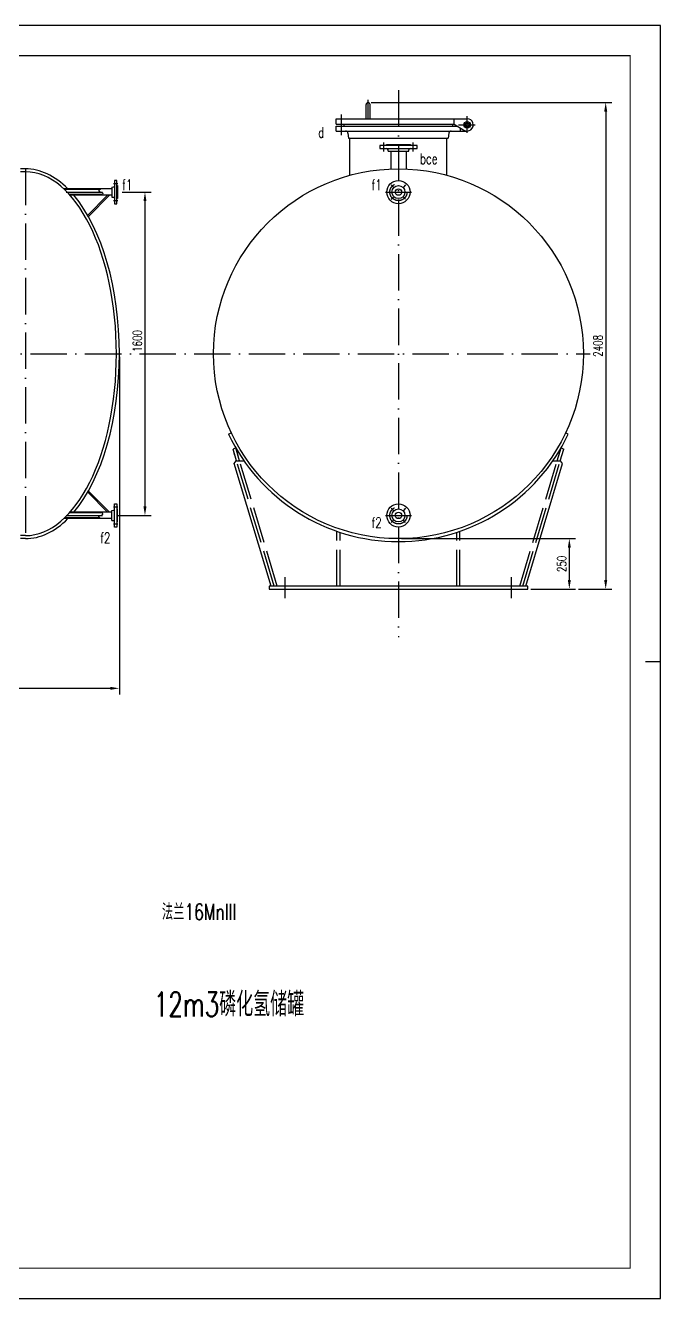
# Model space of a CAD drawing. Extents: x -7662 to 1248, y 407 to 6707.
# Drawn here: x -1895 to 1248, y 407 to 6707 of the extents above; entities that cross this region are included whole.
import ezdxf
from ezdxf.enums import TextEntityAlignment as Align

# ---------------------------------------------------------------- set-up
doc = ezdxf.new("R2010")
doc.units = 0
doc.header["$LTSCALE"] = 15
doc.linetypes.add('ACAD_ISO02W100', pattern=[15, 12, -3])
doc.linetypes.add('ACAD_ISO10W100', pattern=[18, 12, -3, 0, -3])
for name, color, linetype in [('K1', 4, 'Continuous'), ('RENK', 7, 'Continuous'), ('tank', 1, 'Continuous'), ('tankx', 2, 'ACAD_ISO10W100'), ('tanky', 7, 'Continuous'), ('xuxian', 7, 'ACAD_ISO02W100')]:
    doc.layers.add(name, color=color, linetype=linetype)
doc.styles.add('hzfs', font='simplex.shx', dxfattribs={"width": 0.7, "bigfont": 'hzfs.shx'})
doc.dimstyles.new('PVCAD$0', dxfattribs={"dimscale": 15, "dimtxt": 3, "dimasz": 3, "dimexe": 2, "dimexo": 1, "dimgap": 1, "dimtad": 1, "dimdec": 0, "dimzin": 0, "dimdsep": 46, "dimtxsty": 'hzfs', "dimcen": 2.5, "dimclrd": 4, "dimclre": 4, "dimadec": 0, "dimazin": 0, "dimtfac": 1, "dimtmove": 0, "dimatfit": 0, "dimfxl": 1, "dimarcsym": 0})

# ---------------------------------------------------------------- blocks, each defined once
blk = doc.blocks.new('*D50')
at = {"color": 4, "lineweight": -2}
for p, q in [((-6809.5, 5067.1), (-6809.5, 3396.3)), ((-1429.5, 5067.1), (-1429.5, 3396.3)), ((-6764.5, 3426.3), (-1474.5, 3426.3))]:
    blk.add_line(p, q, dxfattribs=at)
at = {"color": 4}
for points in [[(-6764.5, 3433.8), (-6764.5, 3418.8), (-6809.5, 3426.3)], [(-1474.5, 3433.8), (-1474.5, 3418.8), (-1429.5, 3426.3)]]:
    blk.add_solid(points, dxfattribs=at)
at = {"layer": 'Defpoints', "color": 0}
for p in [(-6809.5, 5082.1), (-1429.5, 5082.1), (-1429.5, 3426.3)]:
    blk.add_point(p, dxfattribs=at)
at = {"color": 0, "insert": (-4119.5, 3463.8), "char_height": 45, "attachment_point": 5, "style": 'hzfs'}
blk.add_mtext('5380', dxfattribs=at)
blk = doc.blocks.new('*D57')
at = {"color": 4, "lineweight": -2}
for p, q in [((-1415.2, 5882.1), (-1273.1, 5882.1)), ((-1303.1, 5837.1), (-1303.1, 4327.1)), ((-1438.6, 4282.1), (-1273.1, 4282.1))]:
    blk.add_line(p, q, dxfattribs=at)
at = {"color": 4}
for points in [[(-1310.6, 5837.1), (-1295.6, 5837.1), (-1303.1, 5882.1)], [(-1310.6, 4327.1), (-1295.6, 4327.1), (-1303.1, 4282.1)]]:
    blk.add_solid(points, dxfattribs=at)
at = {"layer": 'Defpoints', "color": 0}
for p in [(-1430.2, 5882.1), (-1453.6, 4282.1), (-1303.1, 4282.1)]:
    blk.add_point(p, dxfattribs=at)
at = {"color": 0, "insert": (-1340.6, 5145.3), "char_height": 45, "attachment_point": 5, "rotation": 90, "style": 'hzfs'}
blk.add_mtext('1600', dxfattribs=at)
blk = doc.blocks.new('*D59')
at = {"color": 4, "lineweight": -2}
for p, q in [((-33.9, 4167.1), (826.8, 4167.1)), ((796.8, 4122.1), (796.8, 3962.1)), ((606.1, 3917.1), (826.8, 3917.1))]:
    blk.add_line(p, q, dxfattribs=at)
at = {"color": 4}
for points in [[(789.3, 4122.1), (804.3, 4122.1), (796.8, 4167.1)], [(789.3, 3962.1), (804.3, 3962.1), (796.8, 3917.1)]]:
    blk.add_solid(points, dxfattribs=at)
at = {"layer": 'Defpoints', "color": 0}
for p in [(-48.9, 4167.1), (591.1, 3917.1), (796.8, 3917.1)]:
    blk.add_point(p, dxfattribs=at)
at = {"color": 0, "insert": (759.3, 4042.1), "char_height": 45, "attachment_point": 5, "rotation": 90, "style": 'hzfs'}
blk.add_mtext('250', dxfattribs=at)
blk = doc.blocks.new('*D60')
at = {"color": 4, "lineweight": -2}
for p, q in [((-183.9, 6325.1), (1006.7, 6325.1)), ((976.7, 6280.1), (976.7, 3962.1)), ((841.8, 3917.1), (1006.7, 3917.1))]:
    blk.add_line(p, q, dxfattribs=at)
at = {"color": 4}
for points in [[(969.2, 6280.1), (984.2, 6280.1), (976.7, 6325.1)], [(969.2, 3962.1), (984.2, 3962.1), (976.7, 3917.1)]]:
    blk.add_solid(points, dxfattribs=at)
at = {"layer": 'Defpoints', "color": 0}
for p in [(-198.9, 6325.1), (826.8, 3917.1), (976.7, 3917.1)]:
    blk.add_point(p, dxfattribs=at)
at = {"color": 0, "insert": (939.2, 5121.1), "char_height": 45, "attachment_point": 5, "rotation": 90, "style": 'hzfs'}
blk.add_mtext('2408', dxfattribs=at)

msp = doc.modelspace()

# ---------------------------------------------------------------- linework, layer by layer
for p, q in [((1248.1, 6706.6), (-7661.9, 6706.6)), ((1248.1, 406.6), (1248.1, 6706.6)), ((1248.1, 3556.6), (1173.1, 3556.6)), ((-7661.9, 406.6), (1248.1, 406.6))]:
    msp.add_line(p, q)
at = {"color": 1, "linetype": 'Continuous'}
for p, q in [((227.4, 6218.6), (227.4, 6245.1)), ((227.4, 6218.6), (274.9, 6188.8)), ((-298.6, 6173.6), (-295.6, 6149.1)), ((200.8, 6173.6), (197.8, 6149.1))]:
    msp.add_line(p, q, dxfattribs=at)
at = {"color": 1}
for radius in [15.5, 10]:
    msp.add_circle((291.1, 6214.6), radius, dxfattribs=at)
at = {"color": 1, "linetype": 'Continuous'}
for centre, radius, start, end in [((291.1, 6214.6), 30.5, 237.87103, 90), ((-310.5, 6172.1), 12, 7, 90), ((212.7, 6172.1), 12, 90, 173)]:
    msp.add_arc(centre, radius, start, end, dxfattribs=at)
at = {"layer": 'K1', "const_width": 6}
msp.add_lwpolyline([(1098.1, 556.6), (1098.1, 6556.6), (-7286.9, 6556.6), (-7286.9, 556.6)], close=True, dxfattribs=at)
at = {"layer": 'RENK', "color": 1, "linetype": 'Continuous'}
for p, q in [((-208.9, 6245.1), (-208.9, 6315.1)), ((-188.9, 6245.1), (-188.9, 6315.1)), ((-356.4, 6245.1), (291.1, 6245.1)), ((-356.4, 6218.6), (-356.4, 6245.1)), ((-356.4, 6218.6), (227.4, 6218.6)), ((-356.4, 6208.6), (243.3, 6208.6)), ((-356.4, 6184.1), (-356.4, 6208.6)), ((-356.4, 6184.1), (291.1, 6184.1)), ((-318.1, 6208.6), (-318.1, 6218.6)), ((220.3, 6208.6), (220.3, 6218.6)), ((258.6, 6184.1), (258.6, 6199)), ((-295.6, 6149.1), (197.8, 6149.1)), ((-288.9, 5965.1), (-288.9, 6149.1)), ((191.1, 5965.1), (191.1, 6149.1))]:
    msp.add_line(p, q, dxfattribs=at)
msp.add_arc((-198.9, 6315.1), 10, 0, 180, dxfattribs=at)
at = {"layer": 'tank'}
for p, q in [((43.6, 6113.1), (-141.4, 6113.1)), ((-141.4, 6113.1), (-141.4, 6097.1)), ((-107.9, 6113.1), (-107.9, 6117.1)), ((-107.9, 6117.1), (10.1, 6117.1)), ((10.1, 6117.1), (10.1, 6113.1)), ((43.6, 6097.1), (43.6, 6113.1)), ((-141.4, 6097.1), (43.6, 6097.1)), ((-99.8, 6085.1), (-100.4, 6091.7)), ((-99.8, 6085.1), (2, 6085.1)), ((-86.9, 6085.1), (-86.9, 5996.3)), ((-10.9, 6085.1), (-10.9, 5996.3)), ((2, 6085.1), (2.6, 6091.7)), ((-1894.5, 5997.1), (-1919.5, 5997.1)), ((-1894.5, 5982.1), (-1919.5, 5982.1)), ((-1454.4, 5939.6), (-1454.4, 5824.6)), ((-1442.4, 5939.6), (-1454.4, 5939.6)), ((-1442.4, 5824.6), (-1442.4, 5939.6)), ((-1466.4, 5898.1), (-1704.7, 5898.1)), ((-1526.1, 5894.6), (-1701, 5894.6)), ((-1516.6, 5869.6), (-1676.7, 5869.6)), ((-1466.4, 5866.1), (-1673.5, 5866.1)), ((-1586.7, 5768), (-1488.6, 5866.1)), ((-1583, 5761.5), (-1478.4, 5866.1)), ((-1466.4, 5907.1), (-1458, 5907.8)), ((-1466.4, 5907.1), (-1466.4, 5857.2)), ((-1442.4, 5914.6), (-1438.4, 5914.6)), ((-1438.4, 5914.6), (-1438.4, 5849.6)), ((-1466.4, 5857.2), (-1458, 5856.5)), ((-1454.4, 5824.6), (-1442.4, 5824.6)), ((-1438.4, 5849.6), (-1442.4, 5849.6)), ((-889.6, 4684.5), (-876.1, 4690.9)), ((791.8, 4684.5), (778.3, 4690.9)), ((-854.3, 4617.1), (-867.3, 4609.6)), ((-850, 4552.1), (-867.3, 4609.6)), ((-834.8, 4552.1), (-854.3, 4617.1)), ((737, 4552.1), (756.5, 4617.1)), ((752.2, 4552.1), (769.5, 4609.6)), ((756.5, 4617.1), (769.5, 4609.6)), ((-861.4, 4539.2), (-851.8, 4552.1)), ((-678.9, 3932.1), (-861.4, 4539.2)), ((-851.8, 4552.1), (-813.1, 4552.1)), ((581.1, 3932.1), (763.6, 4539.2)), ((715.3, 4552.1), (753.9, 4552.1)), ((763.6, 4539.2), (753.9, 4552.1)), ((-1586.7, 4396.3), (-1488.6, 4298.1)), ((-1583, 4402.8), (-1478.4, 4298.1)), ((-1516.6, 4294.6), (-1676.7, 4294.6)), ((-1466.4, 4298.1), (-1673.5, 4298.1)), ((-1466.4, 4307.1), (-1458, 4307.8)), ((-1466.4, 4257.2), (-1466.4, 4307.1)), ((-1454.4, 4224.6), (-1454.4, 4339.6)), ((-1454.4, 4339.6), (-1442.4, 4339.6)), ((-1442.4, 4339.6), (-1442.4, 4224.6)), ((-1438.4, 4314.6), (-1442.4, 4314.6)), ((-1438.4, 4249.6), (-1438.4, 4314.6)), ((-1466.4, 4266.1), (-1704.7, 4266.1)), ((-1526.1, 4269.6), (-1701, 4269.6)), ((-1466.4, 4257.2), (-1458, 4256.5)), ((-1442.4, 4224.6), (-1454.4, 4224.6)), ((-1442.4, 4249.6), (-1438.4, 4249.6)), ((-1894.5, 4182.1), (-1919.5, 4182.1)), ((-1894.5, 4167.1), (-1919.5, 4167.1))]:
    msp.add_line(p, q, dxfattribs=at)
msp.add_lwpolyline([(-688.9, 3917.1), (591.1, 3917.1), (591.1, 3932.1), (-688.9, 3932.1), (-688.9, 3917.1)], dxfattribs=at)
for centre, radius in [((-48.9, 5082.1), 915), ((-48.9, 5882.1), 57.5), ((-48.9, 5882.1), 32.5), ((-48.9, 5882.1), 16), ((-48.9, 4282.1), 57.5), ((-48.9, 4282.1), 32.5), ((-48.9, 4282.1), 16)]:
    msp.add_circle(centre, radius, dxfattribs=at)
for centre, radius, start, end in [((-106.4, 6091.1), 6, 5.14276, 90), ((8.6, 6091.1), 6, 90, 174.85724), ((-1458.4, 5911.8), 4, 275.14276, 0), ((-1458.4, 5852.5), 4, 0, 84.85724), ((-48.9, 5082.1), 930, 205.31122, 334.68878), ((-1458.4, 4311.8), 4, 275.14276, 0), ((-1458.4, 4252.5), 4, 0, 84.85724)]:
    msp.add_arc(centre, radius, start, end, dxfattribs=at)
for major_axis, ratio, start_param, end_param in [((0, 915), 0.508197, 5.813704, 6.283185), ((0, 900), 0.5, 3.141593, 6.283185), ((0, 915), 0.508197, 3.683298, 5.74148), ((0, 915), 0.508197, 3.141593, 3.611074)]:
    msp.add_ellipse((-1894.5, 5082.1), major_axis=major_axis, ratio=ratio, start_param=start_param, end_param=end_param, dxfattribs=at)
at = {"layer": 'tankx'}
for p, q in [((-48.9, 6385.7), (-48.9, 3679.2)), ((-198.9, 6245.1), (-198.9, 6337.8)), ((-331.4, 6164.2), (-331.4, 6265.5)), ((291.1, 6175.4), (291.1, 6258.5)), ((249, 6214.6), (330.9, 6214.6)), ((-121.4, 6082.1), (-121.4, 6128.1)), ((23.6, 6082.1), (23.6, 6128.1)), ((-1894.5, 5997.1), (-1894.5, 4167.1)), ((-1459.4, 5924.6), (-1437.4, 5924.6)), ((-1693.4, 5882.1), (-1430.2, 5882.1)), ((-113.7, 5882.1), (15.9, 5882.1)), ((-84.6, 5917.8), (-73.3, 5906.5)), ((-13.2, 5917.8), (-24.5, 5906.5)), ((-1459.4, 5839.6), (-1437.4, 5839.6)), ((-84.6, 5846.4), (-73.3, 5857.7)), ((-13.2, 5846.4), (-24.5, 5857.7)), ((-7002.1, 5082.1), (900, 5082.1)), ((-1459.4, 4324.6), (-1437.4, 4324.6)), ((-84.6, 4317.8), (-73.3, 4306.5)), ((-13.2, 4317.8), (-24.5, 4306.5)), ((-1693.4, 4282.1), (-1453.6, 4282.1)), ((-1459.4, 4239.6), (-1437.4, 4239.6)), ((-113.7, 4282.1), (15.9, 4282.1)), ((-84.6, 4246.4), (-73.3, 4257.7)), ((-13.2, 4246.4), (-24.5, 4257.7)), ((-608.9, 3872.1), (-608.9, 3977.1)), ((511.1, 3872.1), (511.1, 3977.1))]:
    msp.add_line(p, q, dxfattribs=at)
for centre in [(-48.9, 5882.1), (-48.9, 4282.1)]:
    msp.add_circle(centre, 42.5, dxfattribs=at)
at = {"layer": 'tanky'}
for points in [[(-1521.4, 5898.1), (-1531.4, 5887.5), (-1511.4, 5876.8), (-1521.4, 5866.1)], [(-1521.4, 4266.1), (-1531.4, 4276.8), (-1511.4, 4287.5), (-1521.4, 4298.1)]]:
    msp.add_spline(points, degree=3, dxfattribs=at)
at = {"layer": 'xuxian'}
for p, q in [((-663.9, 3932.1), (-867.3, 4609.6)), ((-648.9, 3932.1), (-854.3, 4617.1)), ((551.1, 3932.1), (756.5, 4617.1)), ((566.1, 3932.1), (769.5, 4609.6)), ((-352.9, 3932.1), (-352.9, 4203.2)), ((-337.9, 3932.1), (-337.9, 4198.2)), ((240.1, 3932.1), (240.1, 4198.2)), ((255.1, 3932.1), (255.1, 4203.2))]:
    msp.add_line(p, q, dxfattribs=at)

# ---------------------------------------------------------------- texts
at = {"style": 'hzfs', "width": 0.7}
for s, height, p in [('法兰16MnIII', 80, (-1219.6, 2319.9)), ('12m3磷化氢储罐', 120, (-1259.6, 1862.8))]:
    msp.add_text(s, height=height, dxfattribs=at).set_placement(p, align=Align.MIDDLE_LEFT)
at = {"layer": 'tanky', "style": 'hzfs', "width": 0.7}
for s, p in [('d', (-431.3, 6177.1)), ('bce', (101, 6047.2)), ('f1', (-1391.2, 5918.1)), ('f1', (-157.1, 5918.1)), ('f2', (-157.1, 4246.1)), ('f2', (-1499.5, 4170.8))]:
    msp.add_text(s, height=52.5, dxfattribs=at).set_placement(p, align=Align.MIDDLE)

# ---------------------------------------------------------------- dimensions: what is measured, and where the dimension line sits
for base, p1, p2, picture, middle in [((976.7, 3917.1), (-198.9, 6325.1), (826.8, 3917.1), '*D60', (976.7, 5121.1)), ((-1303.1, 4282.1), (-1430.2, 5882.1), (-1453.6, 4282.1), '*D57', (-1303.1, 5145.3))]:
    dim = msp.add_linear_dim(base=base, p1=p1, p2=p2, angle=90, dimstyle='PVCAD$0')
    dim.commit()
    dim.dimension.update_dxf_attribs({"geometry": picture, "text_midpoint": middle, "dimtype": 160})
dim = msp.add_linear_dim(base=(-1429.5, 3426.3), p1=(-6809.5, 5082.1), p2=(-1429.5, 5082.1), dimstyle='PVCAD$0')
dim.commit()
dim.dimension.update_dxf_attribs({"geometry": '*D50', "text_midpoint": (-4119.5, 3426.3), "dimtype": 160})
dim = msp.add_linear_dim(base=(796.8, 3917.1), p1=(-48.9, 4167.1), p2=(591.1, 3917.1), angle=90, dimstyle='PVCAD$0')
dim.commit()
dim.dimension.update_dxf_attribs({"geometry": '*D59', "text_midpoint": (759.3, 4042.1)})

doc.saveas('drawing.dxf')
